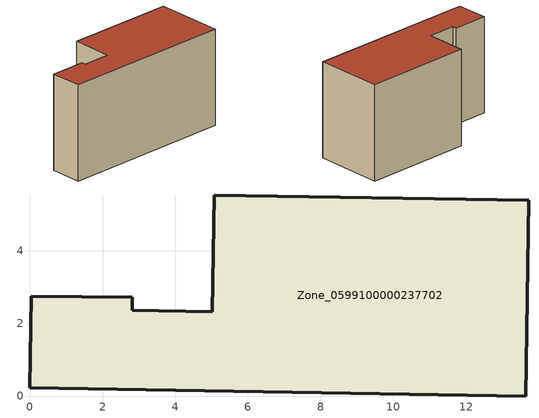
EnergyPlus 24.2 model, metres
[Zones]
Zone_0599100000237702
 floor ground (C_G): 13.64,0 0,0.22 0.04,2.75 2.82,2.71 2.81,2.36 5.02,2.32 5.07,5.53 13.72,5.39 z0
 wall outside (C_F): 13.72,5.39 5.07,5.53 5.02,2.32 2.81,2.36 2.82,2.71 0.04,2.75 0,0.22 13.64,0 13.72,5.39 z0:7.67
 roof outside (C_R): 0,0.22 13.64,0 13.72,5.39 5.07,5.53 5.02,2.32 2.81,2.36 2.82,2.71 0.04,2.75 z7.67
[BUILDING]
Pand.0599100000237702: North Axis=0; Terrain=City; Loads Convergence Tolerance Value=0.04; Temperature Convergence Tolerance Value=0.4; Solar Distribution=FullExterior; Maximum Number of Warmup Days=25; Minimum Number of Warmup Days=1
[Site:Location]
Rotterdam.The.Hague.AP_ZH_NLD Design_Conditions: Latitude=51.96; Longitude=4.45; Time Zone=1; Elevation=-4.5
[SITE:GROUNDTEMPERATURE:BUILDINGSURFACE]
18, 18, 18, 18, 18, 18, 18, 18, 18, 18, 18, 18
[MATERIAL] Thermal Absorptance=0.9; Solar Absorptance=0.7; Visible Absorptance=0.7
Name | Roughness | Thickness | Conductivity | Density | Specific Heat
G.TI.1975-1991 | MediumSmooth | 0.15 | 0.288461 | 540 | 1210
F.TI.1975-1991 | Rough | 0.3 | 0.230769 | 1920 | 840
R.TI.1975-1991 | MediumRough | 0.2 | 0.153846 | 1500 | 1000
[CONSTRUCTION]
C_G: G.TI.1975-1991
C_F: F.TI.1975-1991
C_R: R.TI.1975-1991
[ZONE]
Zone_0599100000237702: Type=1; Multiplier=1; Ceiling Height=Autocalculate; Volume=Autocalculate; Floor Area=autocalculate; Part of Total Floor Area=Yes
[ZONEINFILTRATION:DESIGNFLOWRATE]
Infil_Zone_0599100000237702: Zone or ZoneList or Space or SpaceList=Zone_0599100000237702; Schedule=AlwaysOn; Design Flow Rate Calculation Method=Flow/Area; Flow Rate per Floor Area=0.003; Constant Term Coefficient=1; Temperature Term Coefficient=0; Velocity Term Coefficient=0; Velocity Squared Term Coefficient=0
[HVACTEMPLATE:ZONE:IDEALLOADSAIRSYSTEM]
Zone_0599100000237702: Maximum Heating Supply Air Temperature=50; Minimum Cooling Supply Air Temperature=13; Maximum Heating Supply Air Humidity Ratio=0.0156; Minimum Cooling Supply Air Humidity Ratio=0.0077; Heating Limit=NoLimit; Cooling Limit=NoLimit; Dehumidification Control Type=ConstantSensibleHeatRatio; Cooling Sensible Heat Ratio=0.7; Dehumidification Setpoint=60; Humidification Control Type=None; Humidification Setpoint=30; Outdoor Air Method=None; Outdoor Air Flow Rate per Person=0.00944; Outdoor Air Flow Rate per Zone Floor Area=0; Outdoor Air Flow Rate per Zone=0; Demand Controlled Ventilation Type=None; Outdoor Air Economizer Type=NoEconomizer; Heat Recovery Type=None; Sensible Heat Recovery Effectiveness=0.7; Latent Heat Recovery Effectiveness=0.65
[ZONECONTROL:THERMOSTAT]
ThermostatControl_Zone_0599100000237702: Zone or ZoneList=Zone_0599100000237702; Control Type Schedule=DualSetpointControlType; Control 1=Thermostat_Zone_0599100000237702; Temperature Difference Between Cutout And Setpoint=0
[THERMOSTATSETPOINT:DUALSETPOINT]
Thermostat_Zone_0599100000237702: Heating Setpoint Temperature Schedule=HeatingSetpoint_Zone_0599100000237702; Cooling Setpoint Temperature Schedule=CoolingSetpoint_Zone_0599100000237702
[SCHEDULE:COMPACT]
HeatingSetpoint_Zone_0599100000237702: Through: 12/31, For: AllDays, Until: 24:00, 21
CoolingSetpoint_Zone_0599100000237702: Through: 12/31, For: AllDays, Until: 24:00, 24
DualSetpointControlType: Through: 12/31, For: AllDays, Until: 24:00, 4
AlwaysOn: Through: 12/31, For: AllDays, Until: 24:00, 1
